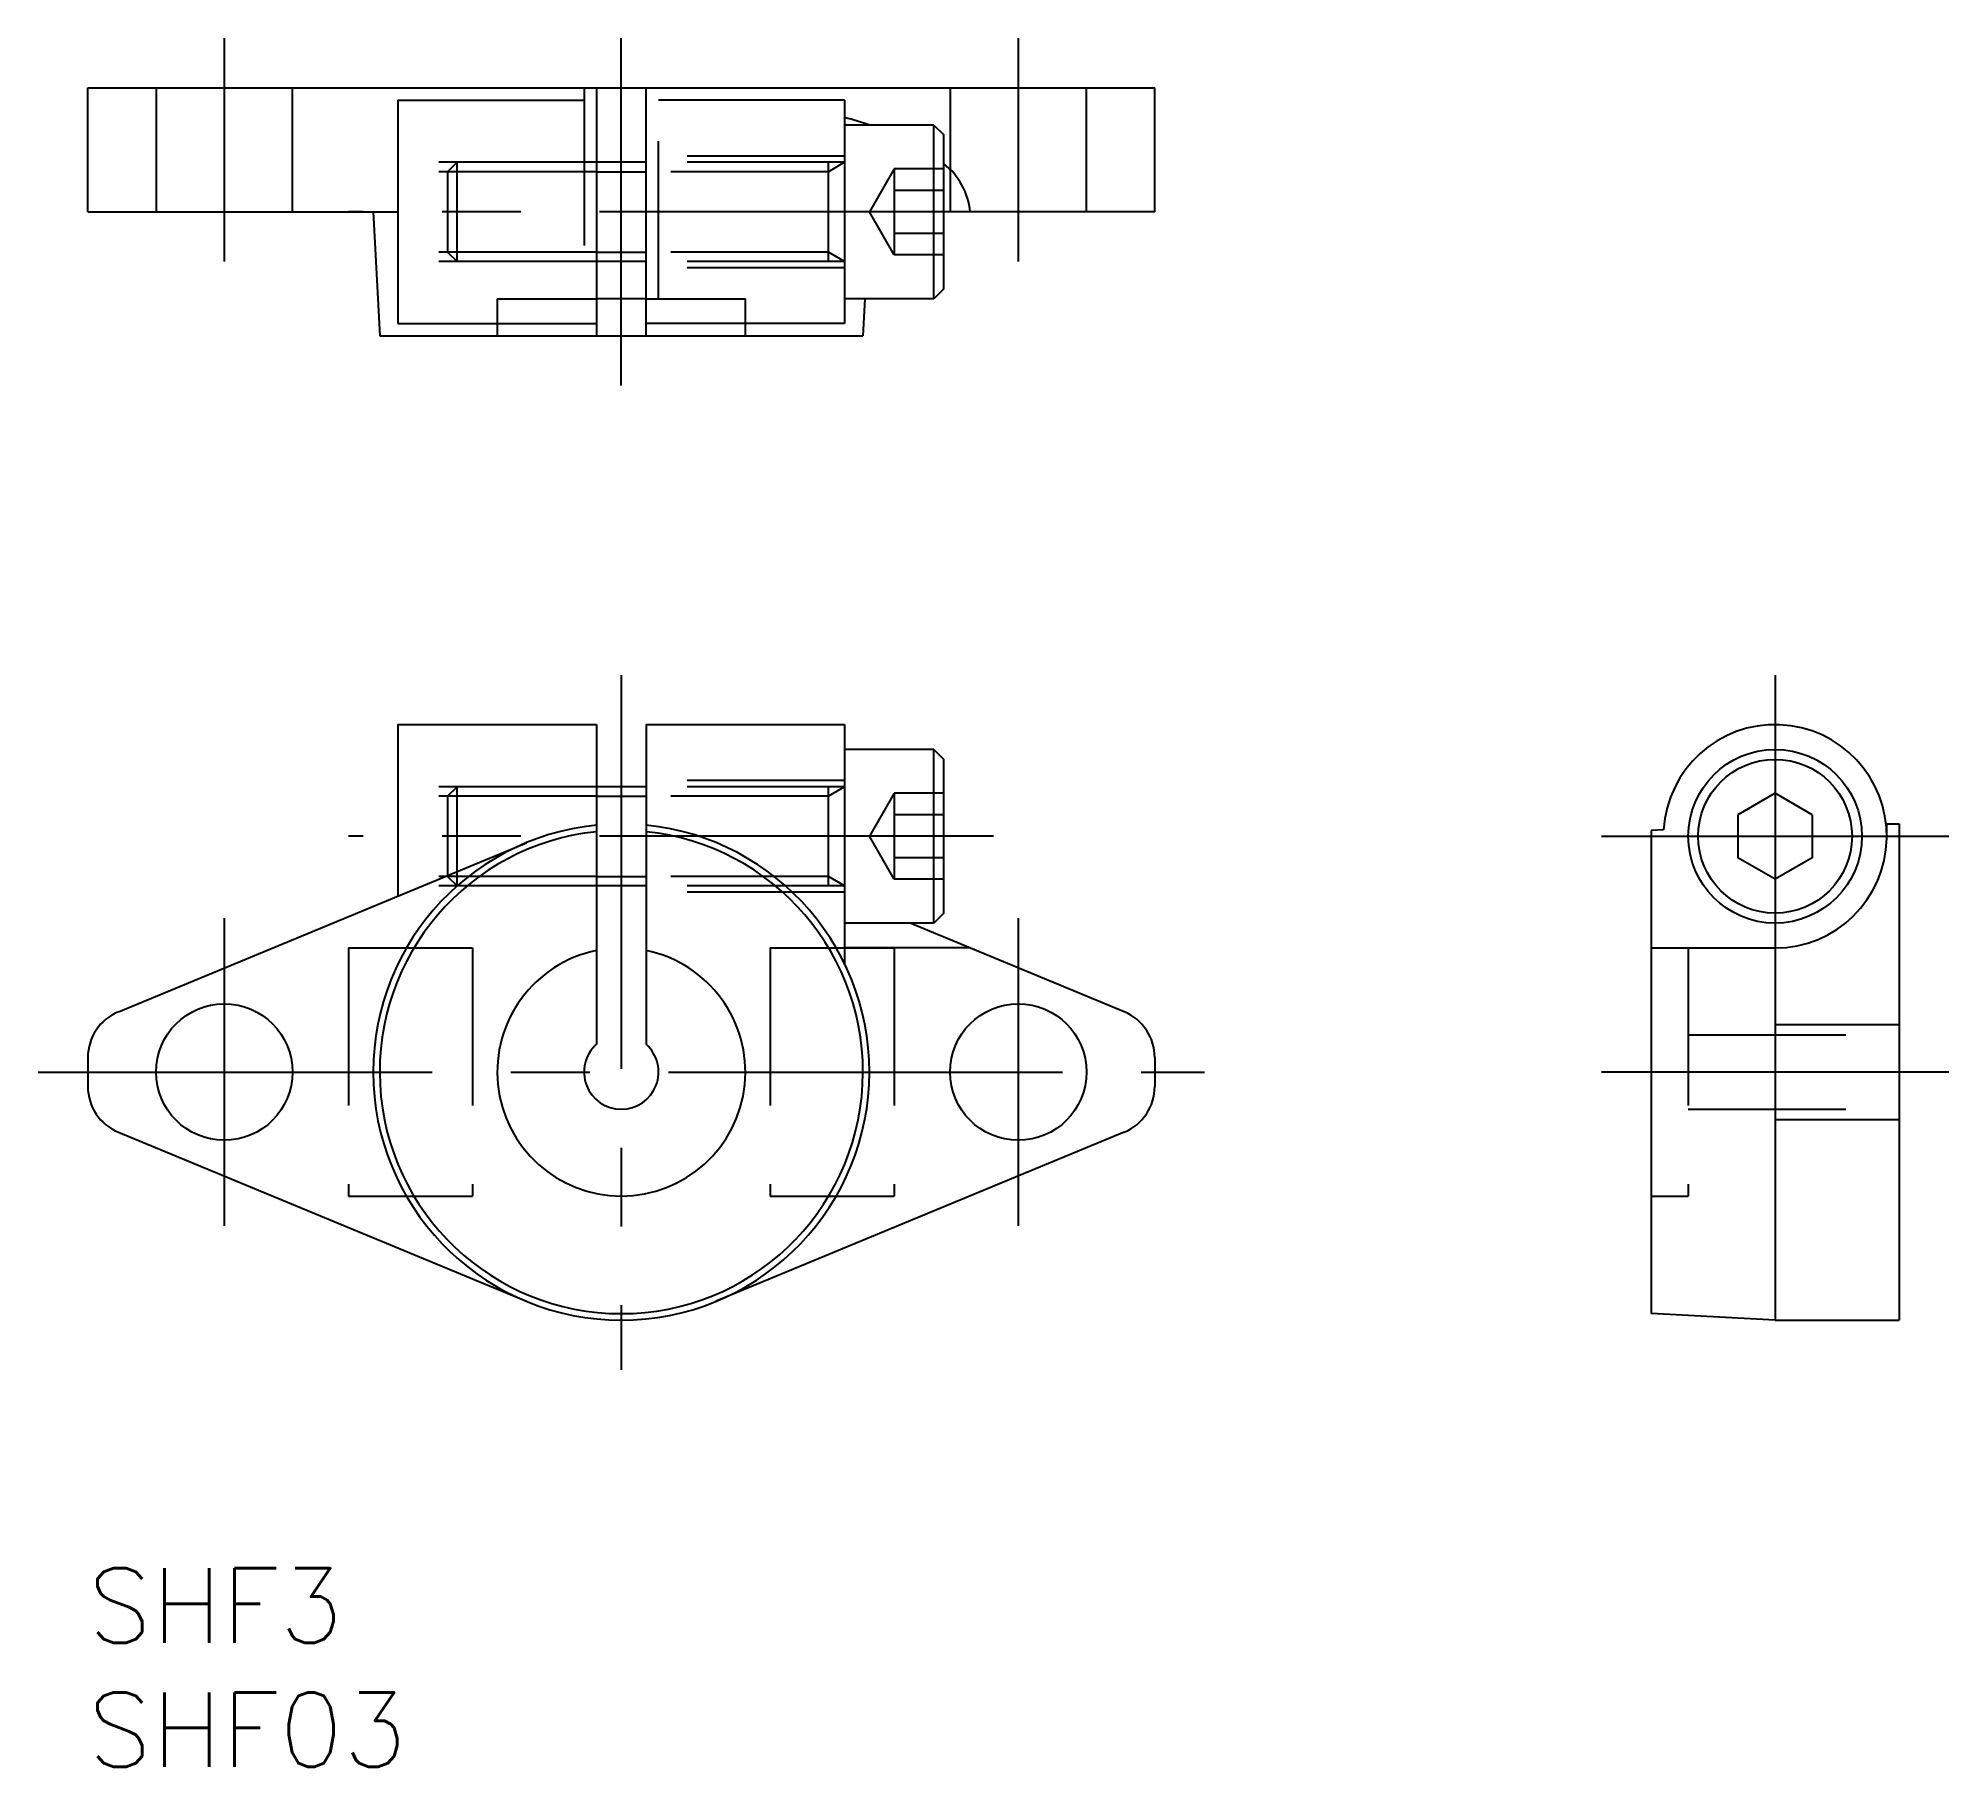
# Model space of a CAD drawing. Extents: x -2 to 75, y -8 to 61.7.
import ezdxf

# ---------------------------------------------------------------- set-up
doc = ezdxf.new("R2010")
doc.units = 0
doc.header["$LTSCALE"] = 0.5
doc.linetypes.add('CENTER', pattern=[50.8, 31.75, -6.35, 6.35, -6.35])
doc.linetypes.add('DASHED', pattern=[19.05, 12.7, -6.35])
for name, color, linetype in [('MSM_CENTER', 1, 'CENTER'), ('MSM_CONTINUOUS', 7, 'CONTINUOUS'), ('MSM_DASHED', 4, 'DASHED'), ('MSM_NARROW', 5, 'CONTINUOUS'), ('MSM_PART_NUMBER', 7, 'CONTINUOUS')]:
    doc.layers.add(name, color=color, linetype=linetype)
doc.styles.get("Standard").update_dxf_attribs({"font": 'txt.shx', "height": 3, "bigfont": 'bigfont.shx'})

# ---------------------------------------------------------------- blocks, each defined once
blk = doc.blocks.new('*U14')
at = {"layer": 'MSM_PART_NUMBER'}
blk.add_text('SHF3', height=3, dxfattribs=at).set_placement((0, -3))
blk = doc.blocks.new('*U15')
at = {"layer": 'MSM_PART_NUMBER'}
blk.add_text('SHF03', height=3, dxfattribs=at).set_placement((0, -8))

msp = doc.modelspace()

# ---------------------------------------------------------------- linework, layer by layer
at = {"layer": 'MSM_CENTER'}
for p, q in [((5.5, 61.664), (5.5, 52.664)), ((21.5, 47.664), (21.5, 61.664)), ((37.5, 61.664), (37.5, 52.664)), ((36.5, 54.664), (10.5, 54.664)), ((21.5, 36), (21.5, 8)), ((68, 36), (68, 22.924)), ((36.5, 29.5), (10.5, 29.5)), ((61, 29.5), (75, 29.5)), ((5.5, 26.197), (5.5, 13.803)), ((37.5, 26.197), (37.5, 13.803)), ((-2, 20), (45, 20)), ((75, 20), (61, 20))]:
    msp.add_line(p, q, dxfattribs=at)
at = {"layer": 'MSM_CONTINUOUS'}
for p, q in [((0, 54.664), (0, 59.664)), ((0, 59.664), (43, 59.664)), ((20.5, 59.664), (20.5, 49.664)), ((22.5, 49.664), (22.5, 59.664)), ((43, 54.664), (43, 59.664)), ((12.5, 59.164), (12.5, 50.164)), ((12.5, 59.164), (20, 59.164)), ((30.5, 59.164), (23, 59.164)), ((30.5, 59.164), (30.5, 50.164)), ((34.1, 58.164), (30.5, 58.164)), ((34.1, 51.164), (34.1, 58.164)), ((34.1, 58.164), (34.5, 57.764)), ((34.5, 51.564), (34.5, 57.764)), ((22.5, 56.664), (20.5, 56.664)), ((0, 54.664), (12.5, 54.664)), ((11.5, 54.664), (11.762, 49.664)), ((43, 54.664), (34.5, 54.664)), ((22.5, 52.664), (20.5, 52.664)), ((22.5, 51.164), (20.5, 51.164)), ((34.1, 51.164), (30.5, 51.164)), ((31.317, 51.164), (31.238, 49.664)), ((34.5, 51.564), (34.1, 51.164)), ((12.5, 50.164), (20.5, 50.164)), ((30.5, 50.164), (22.5, 50.164)), ((11.762, 49.664), (31.238, 49.664)), ((12.5, 34), (20.5, 34)), ((12.5, 34), (12.5, 27.096)), ((20.5, 34), (20.5, 21.118)), ((22.5, 34), (22.5, 21.118)), ((22.5, 34), (30.5, 34)), ((30.5, 34), (30.5, 24.359)), ((34.1, 33), (30.5, 33)), ((34.1, 26), (34.1, 33)), ((34.1, 33), (34.5, 32.6)), ((34.5, 26.4), (34.5, 32.6)), ((22.5, 31.5), (20.5, 31.5)), ((68, 31.232), (66.5, 30.366)), ((69.5, 30.366), (68, 31.232)), ((66.5, 30.366), (66.5, 28.634)), ((69.5, 30.366), (69.5, 28.634)), ((63.508, 29.765), (63, 29.738)), ((63, 29.738), (63, 10.262)), ((72.472, 30), (73, 30)), ((72.5, 29.5), (72.5, 30)), ((73, 30), (73, 10)), ((1.235, 22.43), (17.673, 29.239)), ((68, 27.768), (66.5, 28.634)), ((69.5, 28.634), (68, 27.768)), ((22.5, 27.5), (20.5, 27.5)), ((34.5, 26.4), (34.1, 26)), ((34.1, 26), (30.5, 26)), ((41.765, 22.43), (33.146, 26)), ((35.56, 25), (30.5, 25)), ((63, 25), (68, 25)), ((68, 25), (68, 10)), ((68, 21.918), (73, 21.918)), ((0, 20.582), (0, 19.418)), ((43, 20.582), (43, 19.418)), ((63, 20), (63, 20)), ((68, 18.082), (73, 18.082)), ((1.235, 17.57), (17.673, 10.761)), ((41.765, 17.57), (25.327, 10.761)), ((68, 10), (63, 10.262)), ((68, 10), (73, 10))]:
    msp.add_line(p, q, dxfattribs=at)
for centre, radius in [((68, 29.5), 3.5), ((68, 29.5), 3.1), ((5.5, 20), 2.75), ((37.5, 20), 2.75)]:
    msp.add_circle(centre, radius, dxfattribs=at)
for centre, radius, start, end in [((24.758, 37.238), 21.993, 72.08037, 74.86505), ((32.778, 54.402), 2.794, 5.37738, 51.96151), ((68, 29.5), 4.5, 270, 176.62941), ((21.5, 20), 10, 95.73917, 84.26083), ((21.5, 20), 9.738, 95.89415, 84.10585), ((21.5, 20), 5, 101.53696, 78.46304), ((2, 20.582), 2, 112.5, 180.00001), ((41, 20.582), 2, 359.99999, 67.5), ((21.5, 20), 1.5, 131.81031, 48.18969), ((2, 19.418), 2, 179.99999, 247.49999), ((41, 19.418), 2, 292.50001, 0.00001)]:
    msp.add_arc(centre, radius, start, end, dxfattribs=at)
at = {"layer": 'MSM_DASHED'}
for p, q in [((2.75, 59.664), (2.75, 54.664)), ((8.25, 54.664), (8.25, 59.664)), ((20, 59.664), (20, 51.164)), ((23, 51.164), (23, 59.664)), ((34.75, 59.664), (34.75, 54.664)), ((40.25, 54.664), (40.25, 59.664)), ((20.5, 56.664), (12.5, 56.664)), ((20.5, 56.285), (12.5, 56.285)), ((14.5, 56.285), (14.879, 56.664)), ((14.5, 56.285), (14.5, 53.043)), ((14.879, 52.664), (14.879, 56.664)), ((30.5, 56.914), (22.5, 56.914)), ((30.5, 56.664), (22.5, 56.664)), ((29.844, 56.285), (22.5, 56.285)), ((29.844, 52.664), (29.844, 56.664)), ((30.5, 56.664), (29.844, 56.285)), ((32.5, 56.396), (31.5, 54.664)), ((32.5, 56.396), (32.5, 52.932)), ((34.5, 56.396), (32.5, 56.396)), ((34.5, 55.53), (32.5, 55.53)), ((32.5, 52.932), (31.5, 54.664)), ((34.5, 53.798), (32.5, 53.798)), ((20.5, 53.043), (12.5, 53.043)), ((20.5, 52.664), (12.5, 52.664)), ((14.5, 53.043), (14.879, 52.664)), ((29.844, 53.043), (22.5, 53.043)), ((30.5, 52.664), (22.5, 52.664)), ((30.5, 52.414), (22.5, 52.414)), ((30.5, 52.664), (29.844, 53.043)), ((34.5, 52.932), (32.5, 52.932)), ((16.5, 51.164), (16.5, 49.664)), ((16.5, 51.164), (20.5, 51.164)), ((22.5, 51.164), (26.5, 51.164)), ((26.5, 49.664), (26.5, 51.164)), ((30.5, 31.75), (22.5, 31.75)), ((20.5, 31.5), (12.5, 31.5)), ((20.5, 31.121), (12.5, 31.121)), ((14.5, 31.121), (14.879, 31.5)), ((14.5, 31.121), (14.5, 27.879)), ((14.879, 27.5), (14.879, 31.5)), ((30.5, 31.5), (22.5, 31.5)), ((29.844, 31.121), (22.5, 31.121)), ((30.5, 31.5), (29.844, 31.121)), ((29.844, 27.5), (29.844, 31.5)), ((32.5, 31.232), (31.5, 29.5)), ((34.5, 31.232), (32.5, 31.232)), ((32.5, 31.232), (32.5, 27.768)), ((34.5, 30.366), (32.5, 30.366)), ((32.5, 27.768), (31.5, 29.5)), ((34.5, 28.634), (32.5, 28.634)), ((20.5, 27.879), (12.5, 27.879)), ((14.5, 27.879), (14.879, 27.5)), ((29.844, 27.879), (22.5, 27.879)), ((30.5, 27.5), (29.844, 27.879)), ((34.5, 27.768), (32.5, 27.768)), ((20.5, 27.5), (12.5, 27.5)), ((30.5, 27.5), (22.5, 27.5)), ((30.5, 27.25), (22.5, 27.25)), ((10.5, 25), (15.5, 25)), ((10.5, 25), (10.5, 15)), ((15.5, 25), (15.5, 15)), ((27.5, 25), (27.5, 15)), ((27.5, 25), (32.5, 25)), ((32.5, 25), (32.5, 15)), ((64.5, 25), (64.5, 15)), ((64.5, 21.5), (73, 21.5)), ((64.5, 18.5), (73, 18.5)), ((10.5, 15), (15.5, 15)), ((27.5, 15), (32.5, 15)), ((63, 15), (64.5, 15))]:
    msp.add_line(p, q, dxfattribs=at)
at = {"layer": 'MSM_NARROW'}
for p, q in [((20.5, 56.285), (22.5, 56.285)), ((20.5, 53.043), (22.5, 53.043)), ((20.5, 31.121), (22.5, 31.121)), ((20.5, 27.879), (22.5, 27.879))]:
    msp.add_line(p, q, dxfattribs=at)

# ---------------------------------------------------------------- block references
at = {"layer": 'MSM_CONTINUOUS'}
for name in ['*U14', '*U15']:
    msp.add_blockref(name, (0, 0), dxfattribs=at)

doc.saveas('drawing.dxf')
